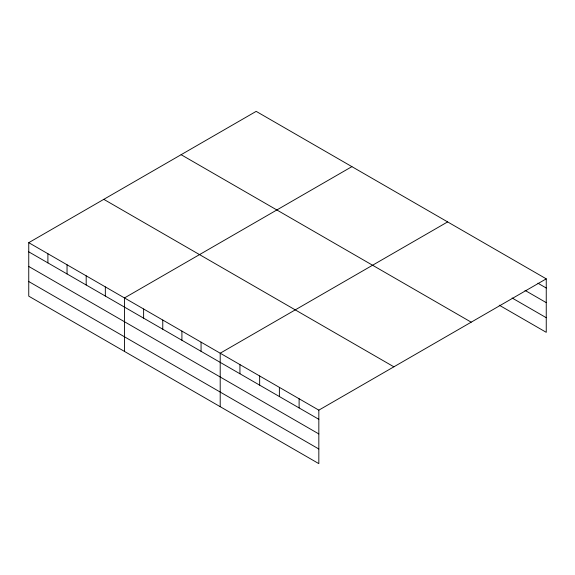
<?xml version="1.0" encoding="UTF-8"?>
<svg xmlns="http://www.w3.org/2000/svg" width="575" height="575" viewBox="0 0 575 575"><rect width="100%" height="100%" fill="white"/><g stroke="black" fill="none" stroke-linecap="round" stroke-linejoin="round"><path stroke-width="0.86" d="M28.75 242.672L318.83 410.147L318.83 463.63L28.75 296.154L28.75 242.672L256.17 111.37L546.25 278.846L546.25 332.328L499.215 305.174M351.893 166.642L124.48 297.936L124.48 351.418M447.623 221.907L220.203 353.208L220.203 406.683M318.83 410.147L546.25 278.846M537.905 283.202L546.25 288.018M525.004 290.375L546.25 302.637M512.109 297.994L546.25 317.709M181.118 154.697L471.205 322.18M103.795 199.338L393.882 366.821M28.75 251.836L318.83 419.312M28.75 266.462L318.83 433.938M28.75 281.527L318.83 449.003M299.108 398.755L299.108 407.927M279.385 387.37L279.385 396.534M259.656 375.978L259.656 385.149M239.933 364.593L239.933 373.757M201.063 342.154L201.063 351.318M181.916 331.099L181.916 340.263M162.768 320.045L162.768 329.209M143.621 308.991L143.621 318.155M105.333 286.882L105.333 296.053M86.185 275.827L86.185 284.999M67.038 264.773L67.038 273.944M47.898 253.726L47.898 262.89"/></g></svg>
